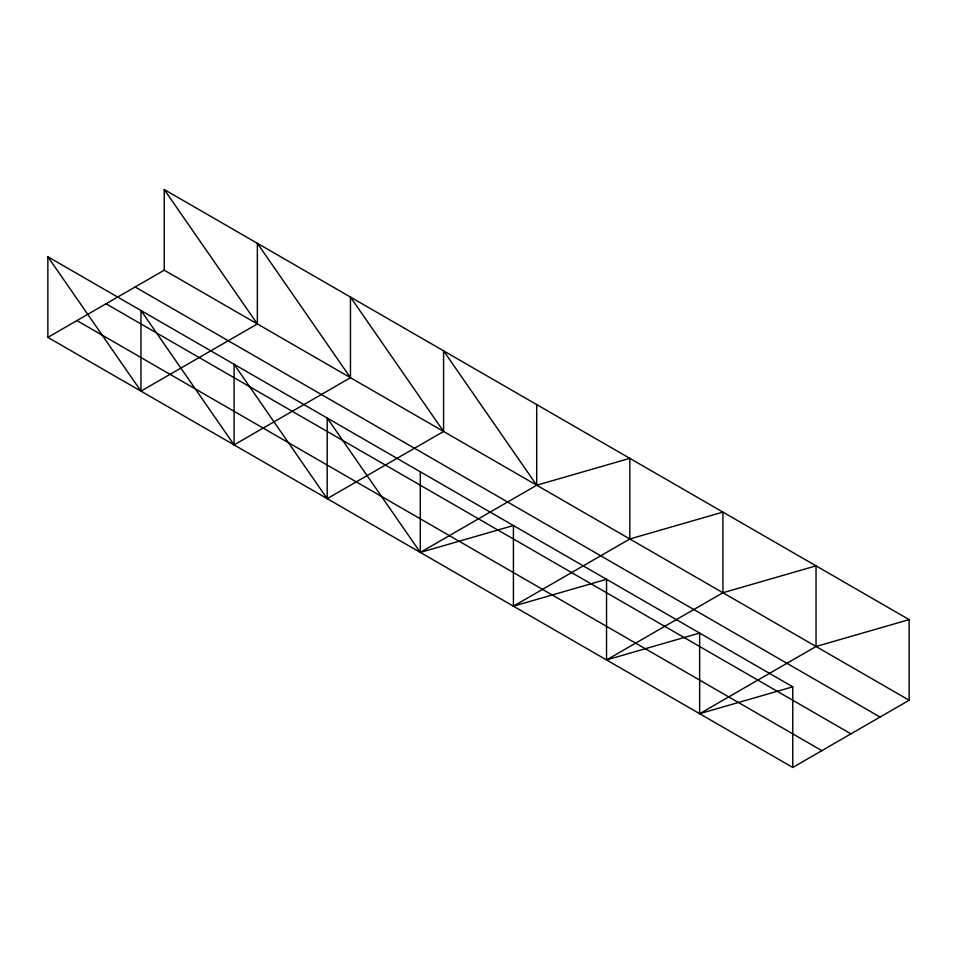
<?xml version="1.0" encoding="UTF-8"?>
<svg xmlns="http://www.w3.org/2000/svg" width="957" height="957" viewBox="0 0 957 957"><rect width="100%" height="100%" fill="white"/><g stroke="black" fill="none" stroke-linecap="round" stroke-linejoin="round"><path stroke-width="1.44" d="M909.15 700.249L792.755 767.454L792.755 686.815L47.85 256.751L47.85 337.378L164.245 270.185L909.15 700.249L909.15 619.622L164.245 189.546L164.245 270.185M140.966 391.138L257.361 323.945L257.361 243.305L350.465 377.704L234.082 444.897L140.966 310.499L140.966 391.138L47.85 256.751M327.186 498.657L443.581 431.463L443.581 350.824L536.698 485.223L629.814 458.343L629.814 538.982L513.419 606.176L513.419 525.537L420.302 552.416L327.186 418.018L327.186 498.657L234.082 364.258L234.082 444.897M606.535 659.935L722.918 592.742L816.034 565.862L816.034 646.501L699.639 713.695L699.639 633.056L606.535 659.935L606.535 579.296L513.419 606.176M629.814 538.982L722.918 512.103L722.918 592.742M816.034 646.501L909.15 619.622M699.639 713.695L792.755 686.815M135.14 286.98L880.057 717.056M106.048 303.788L850.952 733.852M76.943 320.583L821.86 750.659M47.85 337.378L792.755 767.454M443.581 431.463L350.465 297.065L350.465 377.704M164.245 189.546L257.361 323.945M536.698 404.584L536.698 485.223L420.302 552.416L420.302 471.777"/></g></svg>
